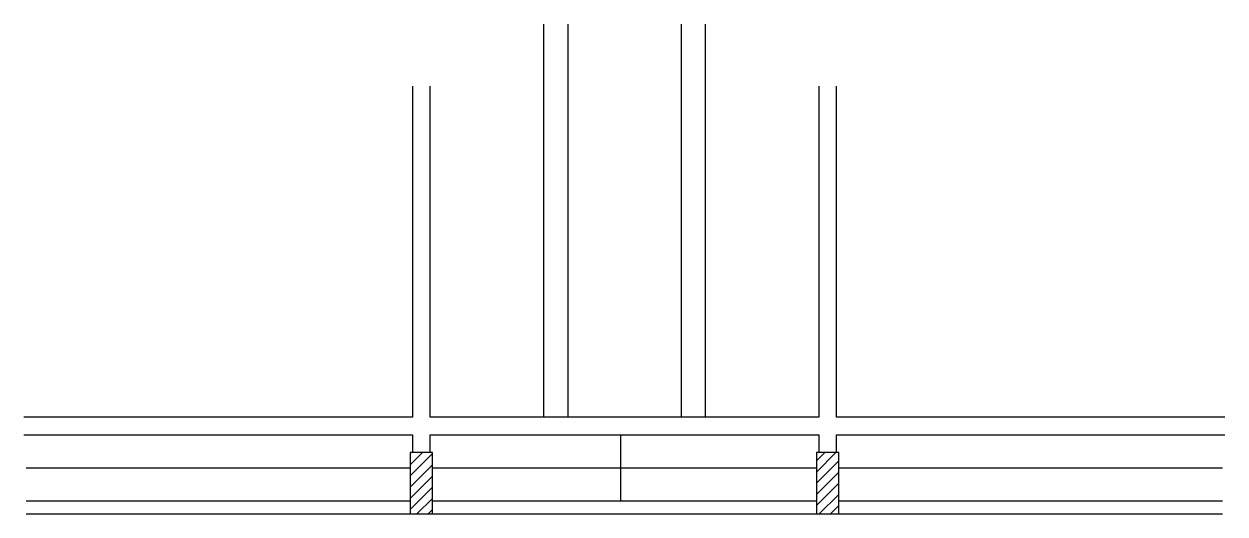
# Model space of a CAD drawing. Header units: metres. Extents: x 4509 to 5801, y 1582 to 2109.
import ezdxf

# ---------------------------------------------------------------- set-up
doc = ezdxf.new("R2010")
doc.units = ezdxf.units.M
for name, color, linetype in [('3', 7, 'Continuous'), ('7', 7, 'Continuous'), ('Painéis', 7, 'Continuous')]:
    doc.layers.add(name, color=color, linetype=linetype)

msp = doc.modelspace()

# ---------------------------------------------------------------- linework, layer by layer
at = {"layer": '3', "color": 7, "lineweight": 25}
for p, q in [((4924, 1634.9), (4937.1, 1648)), ((4924, 1646.9), (4925.1, 1648)), ((4924, 1622.9), (4948, 1646.9)), ((5361, 1627.1), (5381.9, 1648)), ((5361, 1639.2), (5369.9, 1648)), ((4924, 1610.9), (4948, 1634.9)), ((5361, 1615.1), (5385, 1639.1)), ((4924, 1598.8), (4948, 1622.8)), ((5361, 1603.1), (5385, 1627.1)), ((5361, 1591.1), (5385, 1615.1)), ((4924, 1586.8), (4948, 1610.8)), ((5364, 1582), (5385, 1603)), ((4511, 1596), (4924, 1596)), ((4931.2, 1582), (4948, 1598.8)), ((4948, 1596), (5361, 1596)), ((5376, 1582), (5385, 1591)), ((5385, 1596), (5798, 1596)), ((4511, 1582), (4924, 1582)), ((4943.2, 1582), (4948, 1586.8)), ((4948, 1582), (5361, 1582)), ((5385, 1582), (5798, 1582))]:
    msp.add_line(p, q, dxfattribs=at)
for points in [[(4926.5, 2042), (4926.5, 1686)], [(4945.5, 1686), (4945.5, 2042)], [(5363.5, 2042), (5363.5, 1686)], [(5382.5, 1686), (5382.5, 2042)], [(4926.5, 1686), (4508.5, 1686)], [(5363.5, 1686), (4945.5, 1686)], [(5800.5, 1686), (5382.5, 1686)], [(4508.5, 1667), (4926.5, 1667)], [(4926.5, 1667), (4926.5, 1648)], [(4945.5, 1667), (5363.5, 1667)], [(4945.5, 1648), (4945.5, 1667)], [(5363.5, 1667), (5363.5, 1648)], [(5382.5, 1667), (5800.5, 1667)], [(5382.5, 1648), (5382.5, 1667)]]:
    msp.add_lwpolyline(points, dxfattribs=at)
at = {"layer": '7', "color": 7, "lineweight": 25}
for points in [[(4924, 1582), (4948, 1582), (4948, 1648), (4924, 1648), (4924, 1582)], [(5361, 1582), (5385, 1582), (5385, 1648), (5361, 1648), (5361, 1582)]]:
    msp.add_lwpolyline(points, dxfattribs=at)
at = {"layer": 'Painéis', "color": 7, "lineweight": 25}
for p, q in [((5067.5, 2109), (5067.5, 1686)), ((5093.5, 2109), (5093.5, 1686)), ((5215.5, 2109), (5215.5, 1686)), ((5241.5, 2109), (5241.5, 1686)), ((5150.5, 1596), (5150.5, 1667)), ((4511, 1631.5), (4924, 1631.5)), ((4948, 1631.5), (5361, 1631.5)), ((5385, 1631.5), (5798, 1631.5))]:
    msp.add_line(p, q, dxfattribs=at)

doc.saveas('drawing.dxf')
